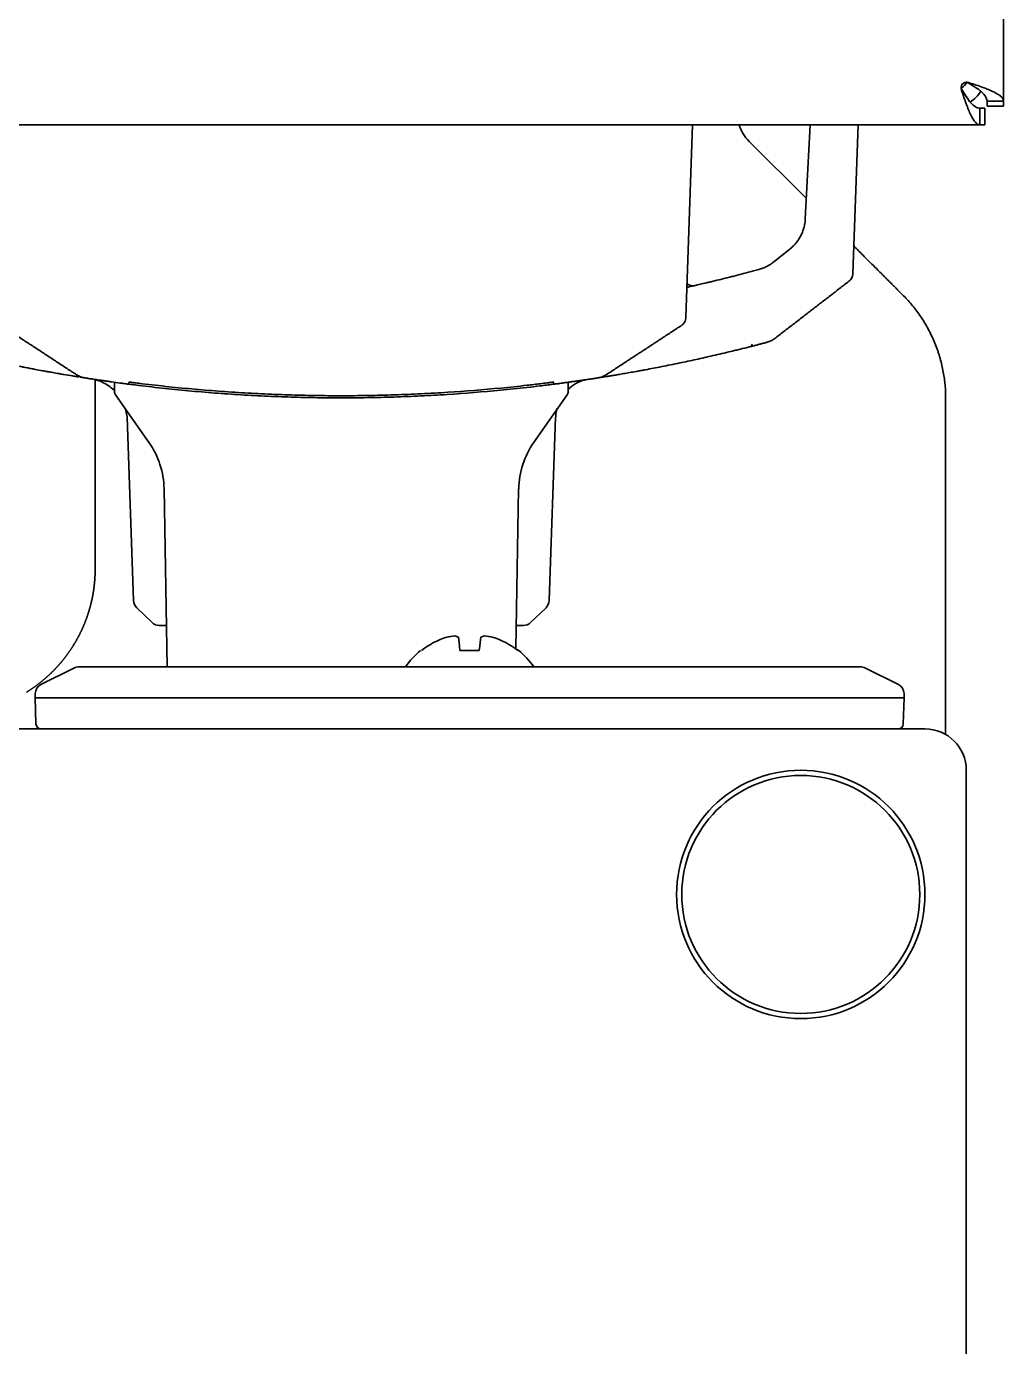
# Model space of a CAD drawing. Header units: inches. Extents: x 90 to 4162, y -443 to 3471.
# Drawn here: x 2954.5 to 3001.7, y 204.6 to 268.4 of the extents above; entities that cross this region are included whole.
import ezdxf

# ---------------------------------------------------------------- set-up
doc = ezdxf.new("R2010")
doc.units = ezdxf.units.IN
doc.layers.add('1', color=7, linetype='Continuous', true_color=0xffffff)
doc.layers.add('4', color=7, linetype='Continuous', true_color=0xffffff)

msp = doc.modelspace()

# ---------------------------------------------------------------- linework, layer by layer
at = {"layer": '1', "color": 7, "linetype": 'Continuous', "lineweight": 35}
for p, q in [((3001.691, 925.284), (3001.691, 264.766)), ((3000.604, 264.425), (3000.55, 264.425)), ((3000.604, 264.425), (3000.791, 264.425)), ((3000.791, 264.425), (3000.791, 263.625)), ((3000.891, 264.766), (3000.891, 264.712)), ((3000.891, 264.525), (3000.891, 264.712)), ((3001.691, 264.525), (3000.891, 264.525)), ((3001.691, 264.766), (3001.691, 264.712)), ((3001.691, 264.712), (3001.691, 264.525)), ((3000.55, 263.625), (2311.892, 263.625)), ((2986.663, 263.625), (2986.338, 254.313)), ((2992.111, 259.072), (2992.349, 263.625)), ((2994.663, 263.625), (2994.412, 256.437)), ((3000.604, 263.625), (3000.55, 263.625)), ((3000.791, 263.625), (3000.604, 263.625)), ((2992.162, 260.054), (2989.398, 262.818)), ((2991.361, 257.613), (2990.585, 256.994)), ((2996.823, 255.393), (2996.616, 255.601)), ((2958.725, 251.18), (2958.733, 250.713)), ((2980.648, 250.713), (2980.656, 251.18)), ((2958.779, 250.574), (2960.4, 248.259)), ((2978.982, 248.259), (2980.603, 250.574)), ((2959.34, 249.485), (2959.649, 240.626)), ((2979.733, 240.626), (2980.042, 249.485)), ((2998.891, 234.157), (2998.891, 249.538)), ((2961.122, 246.034), (2961.273, 237.425)), ((2978.124, 238.288), (2978.259, 246.034)), ((2959.801, 240.284), (2960.546, 239.565)), ((2978.836, 239.565), (2979.58, 240.284)), ((2961.238, 239.425), (2960.893, 239.425)), ((2978.489, 239.425), (2978.144, 239.425)), ((2955.175, 236.567), (2956.764, 237.362)), ((2957.033, 237.425), (2960.891, 237.425)), ((2960.891, 237.425), (2990.891, 237.425)), ((2990.891, 237.425), (2994.749, 237.425)), ((2995.018, 237.362), (2996.608, 236.567)), ((2954.891, 235.925), (2954.898, 236.137)), ((2996.884, 236.137), (2996.891, 235.925)), ((2954.935, 234.666), (2954.891, 235.925)), ((2954.891, 235.925), (2960.891, 235.925)), ((2960.891, 235.925), (2990.891, 235.925)), ((2990.891, 235.925), (2996.891, 235.925)), ((2996.891, 235.925), (2996.847, 234.666)), ((2953.891, 234.425), (2997.891, 234.425)), ((2999.891, 232.425), (2999.891, 166.425))]:
    msp.add_line(p, q, dxfattribs=at)
for radius in [6, 5.75]:
    msp.add_circle((2991.891, 226.425), radius, dxfattribs=at)
for centre, radius, start, end in [((2999.891, 265.425), 0.25, 90, 180), ((2999.091, 266.225), 1, 304.24219, 327.18516), ((2999.091, 266.225), 1.8, 303.36187, 326.66203), ((2986.681, 256.345), 0.5, 234.42655, 282.89526), ((2958.983, 250.717), 0.25, 181, 215), ((2980.398, 250.717), 0.25, 325, 359), ((2957.123, 245.964), 4, 1, 35), ((2982.259, 245.964), 4, 145, 179), ((2960.149, 240.644), 0.5, 182, 226), ((2979.233, 240.644), 0.5, 314, 358), ((2960.893, 239.925), 0.5, 226, 270), ((2978.489, 239.925), 0.5, 270, 314), ((2975.891, 235.325), 3.74, 129.38647, 145.84409), ((2975.891, 235.325), 3.74, 34.1559, 50.64486), ((2957.033, 236.825), 0.6, 90, 116.56505), ((2994.749, 236.825), 0.6, 63.43495, 90), ((2955.398, 236.12), 0.5, 116.56505, 178), ((2996.384, 236.12), 0.5, 2, 63.43495), ((2955.185, 234.675), 0.25, 182, 270), ((2996.597, 234.675), 0.25, 270, 358), ((2997.891, 232.425), 2, 0, 90)]:
    msp.add_arc(centre, radius, start, end, dxfattribs=at)
for centre, major_axis, ratio, start_param, end_param in [((2990.812, 264.233), (-1.841, -0.782), 0.999823, 6.190279, 6.667096), ((2975.886, 235.304), (-3.624, 0.873), 0.997235, 5.247399, 5.62012), ((2975.633, 235.267), (-0.806, 3.6), 0.902278, 6.178468, 6.295334), ((2975.337, 235.267), (-0.383, 3.669), 0.420739, 6.027806, 6.144672), ((2975.594, 235.304), (-0.269, 3.718), 0.017407, 5.611261, 5.983982), ((2976.188, 235.304), (-0.269, -3.718), 0.017407, 3.440796, 3.813517), ((2976.445, 235.267), (-0.383, -3.669), 0.420739, 3.280106, 3.396972), ((2976.15, 235.267), (-0.806, -3.6), 0.902278, 3.129444, 3.24631), ((2975.896, 235.304), (-3.624, -0.873), 0.997235, 3.804658, 4.177379)]:
    msp.add_ellipse(centre, major_axis=major_axis, ratio=ratio, start_param=start_param, end_param=end_param, dxfattribs=at)
for points, knots in [([(2999.664, 265.276), (2999.663, 265.28), (2999.661, 265.286), (2999.658, 265.297), (2999.655, 265.307), (2999.653, 265.317), (2999.651, 265.328), (2999.649, 265.338), (2999.647, 265.349), (2999.645, 265.359), (2999.644, 265.37), (2999.643, 265.381), (2999.642, 265.392), (2999.641, 265.403), (2999.641, 265.414), (2999.641, 265.421), (2999.641, 265.425)], [0, 0, 0, 0, 0.070356, 0.140723, 0.211142, 0.28165, 0.352287, 0.42309, 0.494098, 0.565348, 0.636878, 0.708725, 0.780925, 0.853514, 0.926527, 1, 1, 1, 1]), ([(2999.891, 265.675), (2999.895, 265.675), (2999.902, 265.675), (2999.913, 265.675), (2999.924, 265.674), (2999.935, 265.673), (2999.946, 265.672), (2999.957, 265.671), (2999.967, 265.669), (2999.978, 265.667), (2999.988, 265.665), (2999.999, 265.663), (3000.009, 265.661), (3000.02, 265.658), (3000.03, 265.655), (3000.037, 265.653), (3000.04, 265.652)], [0, 0, 0, 0, 0.073473, 0.146486, 0.219075, 0.291275, 0.363122, 0.434652, 0.505902, 0.57691, 0.647713, 0.71835, 0.788858, 0.859277, 0.929644, 1, 1, 1, 1]), ([(2999.974, 265.652), (3000.097, 265.578), (3000.219, 265.504), (3000.442, 265.357), (3000.543, 265.283), (3000.711, 265.135), (3000.778, 265.061), (3000.868, 264.914), (3000.891, 264.84), (3000.891, 264.766)], [0, 0, 0, 0, 0.25, 0.25, 0.5, 0.5, 0.75, 0.75, 1, 1, 1, 1]), ([(3000.04, 265.652), (3000.151, 265.615), (3000.261, 265.578), (3000.477, 265.504), (3000.581, 265.467), (3000.782, 265.393), (3000.878, 265.357), (3001.057, 265.283), (3001.14, 265.246), (3001.291, 265.172), (3001.359, 265.135), (3001.477, 265.061), (3001.527, 265.025), (3001.608, 264.951), (3001.639, 264.914), (3001.681, 264.84), (3001.691, 264.803), (3001.691, 264.766)], [0, 0, 0, 0, 0.125, 0.125, 0.25, 0.25, 0.375, 0.375, 0.5, 0.5, 0.625, 0.625, 0.75, 0.75, 0.875, 0.875, 1, 1, 1, 1]), ([(3000.55, 264.425), (3000.476, 264.425), (3000.402, 264.448), (3000.255, 264.539), (3000.181, 264.605), (3000.033, 264.773), (2999.96, 264.874), (2999.812, 265.097), (2999.738, 265.219), (2999.664, 265.342)], [0, 0, 0, 0, 0.25, 0.25, 0.5, 0.5, 0.75, 0.75, 1, 1, 1, 1]), ([(3000.55, 263.625), (3000.513, 263.625), (3000.476, 263.636), (3000.402, 263.677), (3000.365, 263.708), (3000.292, 263.789), (3000.255, 263.839), (3000.181, 263.957), (3000.144, 264.025), (3000.07, 264.176), (3000.033, 264.26), (2999.96, 264.438), (2999.923, 264.534), (2999.849, 264.735), (2999.812, 264.839), (2999.738, 265.055), (2999.701, 265.165), (2999.664, 265.276)], [0, 0, 0, 0, 0.125, 0.125, 0.25, 0.25, 0.375, 0.375, 0.5, 0.5, 0.625, 0.625, 0.75, 0.75, 0.875, 0.875, 1, 1, 1, 1]), ([(2992.111, 259.072), (2992.107, 258.998), (2992.099, 258.926), (2992.076, 258.783), (2992.06, 258.713), (2992.031, 258.609), (2992.021, 258.574), (2991.998, 258.506), (2991.985, 258.472), (2991.946, 258.372), (2991.916, 258.308), (2991.851, 258.183), (2991.815, 258.123), (2991.767, 258.051), (2991.757, 258.037), (2991.737, 258.008), (2991.727, 257.994), (2991.695, 257.952), (2991.674, 257.925), (2991.608, 257.846), (2991.562, 257.796), (2991.465, 257.701), (2991.414, 257.656), (2991.361, 257.613)], [0, 0, 0, 0, 0.125, 0.125, 0.25, 0.25, 0.3125, 0.3125, 0.375, 0.375, 0.5, 0.5, 0.625, 0.625, 0.65625, 0.65625, 0.6875, 0.6875, 0.75, 0.75, 0.875, 0.875, 1, 1, 1, 1]), ([(2996.616, 255.601), (2996.609, 255.607), (2996.594, 255.622), (2996.565, 255.651), (2996.526, 255.69), (2996.476, 255.74), (2996.413, 255.803), (2996.338, 255.878), (2996.248, 255.968), (2996.146, 256.07), (2996.038, 256.178), (2995.93, 256.286), (2995.79, 256.426), (2995.593, 256.624), (2995.323, 256.893), (2995.045, 257.171), (2994.793, 257.423), (2994.611, 257.606), (2994.503, 257.713), (2994.466, 257.75)], [0, 0, 0, 0, 0.011297, 0.028353, 0.051235, 0.080037, 0.114873, 0.155887, 0.203242, 0.25861, 0.312576, 0.365068, 0.416015, 0.511742, 0.638207, 0.774856, 0.869158, 0.954838, 1, 1, 1, 1]), ([(2986.792, 255.858), (2986.863, 255.874), (2987.022, 255.91), (2987.213, 255.955), (2987.369, 255.992), (2987.423, 256.005), (2987.507, 256.025), (2987.536, 256.032), (2987.594, 256.046), (2987.623, 256.053), (2987.772, 256.089), (2987.898, 256.119), (2988.161, 256.184), (2988.299, 256.219), (2988.514, 256.273), (2988.624, 256.301), (2988.738, 256.33), (2988.814, 256.35), (2988.853, 256.36), (2989.047, 256.41), (2989.206, 256.451), (2989.53, 256.538), (2989.695, 256.582), (2989.864, 256.628)], [0, 0, 0, 0, 0.125, 0.25, 0.25, 0.3125, 0.3125, 0.34375, 0.34375, 0.375, 0.375, 0.5, 0.5, 0.625, 0.625, 0.6875, 0.71875, 0.71875, 0.75, 0.75, 0.875, 0.875, 1, 1, 1, 1]), ([(2990.25, 256.778), (2990.187, 256.746), (2990.124, 256.717), (2989.995, 256.667), (2989.93, 256.646), (2989.864, 256.628)], [0, 0, 0, 0, 0.5, 0.5, 1, 1, 1, 1]), ([(2986.389, 255.766), (2986.389, 255.766), (2986.398, 255.768), (2986.432, 255.776), (2986.483, 255.787), (2986.567, 255.806), (2986.629, 255.821), (2986.643, 255.824), (2986.67, 255.83), (2986.684, 255.833), (2986.728, 255.843), (2986.759, 255.85), (2986.792, 255.858)], [0, 0, 0, 0, 0.25, 0.25, 0.5, 0.75, 0.75, 0.8125, 0.8125, 0.875, 0.875, 1, 1, 1, 1]), ([(2994.412, 256.437), (2994.411, 256.401), (2994.405, 256.364), (2994.387, 256.293), (2994.374, 256.259), (2994.34, 256.194), (2994.32, 256.163), (2994.273, 256.107), (2994.247, 256.081), (2994.218, 256.059)], [0, 0, 0, 0, 0.25, 0.25, 0.5, 0.5, 0.75, 0.75, 1, 1, 1, 1]), ([(2996.859, 255.357), (2997.01, 255.205), (2997.156, 255.044), (2997.435, 254.704), (2997.568, 254.526), (2997.819, 254.155), (2997.936, 253.962), (2998.152, 253.563), (2998.251, 253.357), (2998.385, 253.04), (2998.427, 252.933), (2998.486, 252.771), (2998.505, 252.716), (2998.542, 252.607), (2998.56, 252.553), (2998.645, 252.279), (2998.701, 252.058), (2998.792, 251.617), (2998.826, 251.396), (2998.874, 250.958), (2998.887, 250.74), (2998.89, 250.525)], [0, 0, 0, 0, 0.125, 0.125, 0.25, 0.25, 0.375, 0.375, 0.5, 0.5, 0.5625, 0.5625, 0.59375, 0.59375, 0.625, 0.625, 0.75, 0.75, 0.875, 0.875, 1, 1, 1, 1]), ([(2986.112, 253.912), (2986.145, 253.933), (2986.176, 253.959), (2986.23, 254.017), (2986.254, 254.05), (2986.293, 254.119), (2986.309, 254.156), (2986.33, 254.233), (2986.336, 254.273), (2986.338, 254.313)], [0, 0, 0, 0, 0.25, 0.25, 0.5, 0.5, 0.75, 0.75, 1, 1, 1, 1]), ([(2989.416, 252.891), (2989.378, 252.881), (2989.34, 252.872), (2989.265, 252.853), (2989.227, 252.843), (2989.114, 252.815), (2989.039, 252.796), (2988.889, 252.759), (2988.814, 252.74), (2988.666, 252.704), (2988.592, 252.686), (2988.372, 252.633), (2988.227, 252.598), (2987.94, 252.531), (2987.798, 252.498), (2987.376, 252.401), (2987.101, 252.339), (2986.698, 252.251), (2986.565, 252.222), (2986.303, 252.166), (2986.173, 252.138), (2986.045, 252.112)], [0, 0, 0, 0, 0.03125, 0.03125, 0.0625, 0.0625, 0.125, 0.125, 0.1875, 0.1875, 0.25, 0.25, 0.375, 0.375, 0.5, 0.5, 0.75, 0.75, 0.875, 0.875, 1, 1, 1, 1]), ([(2990.275, 253.114), (2990.274, 253.114), (2990.273, 253.113), (2990.27, 253.113), (2990.268, 253.112), (2990.264, 253.111), (2990.261, 253.11), (2990.256, 253.109), (2990.253, 253.108), (2990.244, 253.106), (2990.237, 253.104), (2990.224, 253.101), (2990.22, 253.099), (2990.21, 253.097), (2990.206, 253.096), (2990.179, 253.089), (2990.154, 253.082), (2990.096, 253.067), (2990.063, 253.058), (2990.007, 253.043), (2989.987, 253.038), (2989.945, 253.027), (2989.923, 253.021), (2989.855, 253.004), (2989.806, 252.991), (2989.704, 252.964), (2989.65, 252.951), (2989.536, 252.921), (2989.477, 252.906), (2989.416, 252.891)], [0, 0, 0, 0, 0.03125, 0.03125, 0.0625, 0.0625, 0.09375, 0.09375, 0.125, 0.125, 0.1875, 0.1875, 0.21875, 0.21875, 0.25, 0.25, 0.375, 0.375, 0.5, 0.5, 0.5625, 0.5625, 0.625, 0.625, 0.75, 0.75, 0.875, 0.875, 1, 1, 1, 1]), ([(2989.416, 252.891), (2989.423, 252.893), (2989.429, 252.895), (2989.442, 252.9), (2989.449, 252.903), (2989.468, 252.915), (2989.479, 252.924), (2989.512, 252.957), (2989.531, 252.987), (2989.547, 253.024)], [0, 0, 0, 0, 0.125, 0.125, 0.25, 0.25, 0.5, 0.5, 1, 1, 1, 1]), ([(2990.63, 253.289), (2990.578, 253.249), (2990.521, 253.213), (2990.402, 253.155), (2990.339, 253.131), (2990.275, 253.114)], [0, 0, 0, 0, 0.5, 0.5, 1, 1, 1, 1]), ([(2956.952, 251.444), (2956.942, 251.446), (2956.932, 251.447), (2956.908, 251.451), (2956.841, 251.462), (2956.766, 251.474), (2956.57, 251.507), (2956.419, 251.532), (2956.076, 251.59), (2955.885, 251.623), (2955.621, 251.67), (2955.567, 251.68), (2955.456, 251.7), (2955.288, 251.73), (2955.11, 251.763), (2954.744, 251.831), (2954.484, 251.881), (2953.933, 251.989), (2953.642, 252.048), (2953.336, 252.112)], [0, 0, 0, 0, 0.017553, 0.017553, 0.039385, 0.126714, 0.126714, 0.301371, 0.301371, 0.476028, 0.476028, 0.519693, 0.519693, 0.563357, 0.650686, 0.650686, 0.825343, 0.825343, 1, 1, 1, 1]), ([(2953.641, 252.053), (2954.004, 251.978), (2954.863, 251.804), (2955.948, 251.61), (2956.735, 251.479), (2956.962, 251.442), (2957.018, 251.434)], [0, 0, 0, 0, 0.203154, 0.517315, 0.829103, 1, 1, 1, 1]), ([(2986.045, 252.112), (2985.739, 252.048), (2985.448, 251.989), (2985.034, 251.908), (2984.9, 251.882), (2984.638, 251.831), (2984.511, 251.808), (2984.327, 251.773), (2984.266, 251.762), (2984.177, 251.745), (2984.147, 251.74), (2984.089, 251.729), (2983.944, 251.703), (2983.807, 251.678), (2983.597, 251.641), (2983.497, 251.623), (2983.307, 251.59), (2983.127, 251.559), (2982.966, 251.532), (2982.814, 251.507), (2982.744, 251.495), (2982.662, 251.482), (2982.645, 251.479), (2982.614, 251.474), (2982.598, 251.472), (2982.553, 251.464), (2982.467, 251.45), (2982.369, 251.434), (2982.308, 251.425), (2982.27, 251.419), (2982.253, 251.416), (2982.22, 251.411), (2982.191, 251.406), (2982.167, 251.402), (2982.146, 251.399), (2982.136, 251.397), (2982.12, 251.395), (2982.114, 251.394), (2982.099, 251.392), (2982.094, 251.391), (2982.096, 251.391)], [0, 0, 0, 0, 0.125, 0.125, 0.1875, 0.1875, 0.25, 0.25, 0.28125, 0.28125, 0.296875, 0.296875, 0.3125, 0.375, 0.375, 0.4375, 0.4375, 0.5, 0.5625, 0.5625, 0.625, 0.625, 0.640625, 0.640625, 0.65625, 0.65625, 0.6875, 0.75, 0.78125, 0.78125, 0.8125, 0.8125, 0.84375, 0.875, 0.875, 0.90625, 0.90625, 0.9375, 0.9375, 1, 1, 1, 1]), ([(2956.894, 251.542), (2956.953, 251.503), (2957.016, 251.471), (2957.148, 251.42), (2957.216, 251.402), (2957.286, 251.391)], [0, 0, 0, 0, 0.5, 0.5, 1, 1, 1, 1]), ([(2957.286, 251.391), (2957.287, 251.391), (2957.285, 251.391), (2957.28, 251.392), (2957.276, 251.393), (2957.26, 251.395), (2957.244, 251.398), (2957.213, 251.403), (2957.201, 251.404), (2957.175, 251.409), (2957.161, 251.411), (2957.136, 251.415), (2957.128, 251.416), (2957.11, 251.419), (2957.095, 251.421), (2957.079, 251.424), (2957.072, 251.425)], [0, 0, 0, 0, 0.136491, 0.136491, 0.272982, 0.272982, 0.545963, 0.545963, 0.682454, 0.682454, 0.818945, 0.818945, 0.88719, 0.88719, 0.955436, 1, 1, 1, 1]), ([(2959.416, 251.087), (2959.344, 251.096), (2959.273, 251.105), (2959.167, 251.119), (2959.132, 251.124), (2959.062, 251.133), (2959.027, 251.138), (2958.855, 251.161), (2958.722, 251.179), (2958.531, 251.206), (2958.468, 251.215), (2958.376, 251.228), (2958.345, 251.232), (2958.286, 251.241), (2958.198, 251.254), (2958.115, 251.266), (2958.008, 251.281), (2957.957, 251.289), (2957.884, 251.3), (2957.86, 251.303), (2957.813, 251.31), (2957.79, 251.314), (2957.724, 251.324), (2957.683, 251.33), (2957.606, 251.342), (2957.57, 251.347), (2957.505, 251.357), (2957.475, 251.362), (2957.435, 251.368), (2957.422, 251.37), (2957.399, 251.374), (2957.388, 251.375), (2957.357, 251.38), (2957.341, 251.383), (2957.32, 251.386), (2957.314, 251.387), (2957.304, 251.388), (2957.3, 251.389), (2957.29, 251.391), (2957.287, 251.391), (2957.286, 251.391)], [0, 0, 0, 0, 0.062727, 0.062727, 0.09409, 0.09409, 0.125454, 0.125454, 0.250908, 0.250908, 0.313634, 0.313634, 0.344998, 0.344998, 0.376361, 0.439088, 0.439088, 0.501815, 0.501815, 0.533179, 0.533179, 0.564542, 0.564542, 0.627269, 0.627269, 0.689996, 0.689996, 0.752723, 0.752723, 0.784086, 0.784086, 0.81545, 0.81545, 0.878176, 0.878176, 0.90954, 0.90954, 0.940903, 0.940903, 1, 1, 1, 1]), ([(2982.096, 251.391), (2982.096, 251.391), (2982.095, 251.391), (2982.092, 251.39), (2982.089, 251.39), (2982.084, 251.389), (2982.081, 251.389), (2982.077, 251.388), (2982.075, 251.388), (2982.067, 251.387), (2982.061, 251.386), (2982.04, 251.382), (2982.023, 251.38), (2981.992, 251.375), (2981.98, 251.373), (2981.956, 251.369), (2981.943, 251.367), (2981.902, 251.361), (2981.872, 251.356), (2981.805, 251.346), (2981.769, 251.341), (2981.71, 251.332), (2981.69, 251.329), (2981.647, 251.322), (2981.625, 251.319), (2981.558, 251.309), (2981.51, 251.302), (2981.411, 251.287), (2981.359, 251.279), (2981.25, 251.263), (2981.194, 251.255), (2981.106, 251.242), (2981.076, 251.238), (2981.015, 251.229), (2980.984, 251.225), (2980.891, 251.212), (2980.827, 251.203), (2980.698, 251.185), (2980.631, 251.175), (2980.496, 251.157), (2980.428, 251.148), (2980.323, 251.134), (2980.287, 251.129), (2980.216, 251.119), (2980.181, 251.115), (2980.109, 251.105), (2980.074, 251.101), (2980.002, 251.091), (2979.966, 251.087), (2979.929, 251.082)], [0, 0, 0, 0, 0.028077, 0.028077, 0.059429, 0.059429, 0.075105, 0.075105, 0.090781, 0.090781, 0.122134, 0.122134, 0.184838, 0.184838, 0.216191, 0.216191, 0.247543, 0.247543, 0.310248, 0.310248, 0.372953, 0.372953, 0.404305, 0.404305, 0.435657, 0.435657, 0.498362, 0.498362, 0.561067, 0.561067, 0.623772, 0.623772, 0.655124, 0.655124, 0.686476, 0.686476, 0.749181, 0.749181, 0.811886, 0.811886, 0.874591, 0.874591, 0.905943, 0.905943, 0.937295, 0.937295, 0.968648, 0.968648, 1, 1, 1, 1]), ([(2982.488, 251.542), (2982.429, 251.503), (2982.366, 251.471), (2982.234, 251.42), (2982.166, 251.402), (2982.096, 251.391)], [0, 0, 0, 0, 0.5, 0.5, 1, 1, 1, 1]), ([(2957.609, 251.341), (2957.842, 251.307), (2958.234, 251.173), (2958.6, 250.9), (2958.745, 250.753)], [0, 0, 0, 0, 0.552283, 1, 1, 1, 1]), ([(2959.431, 251.188), (2959.426, 251.155), (2959.422, 251.129), (2959.417, 251.095), (2959.416, 251.087), (2959.416, 251.087)], [0, 0, 0, 0, 0.5, 0.5, 1, 1, 1, 1]), ([(2979.929, 251.082), (2979.823, 251.068), (2979.717, 251.055), (2979.504, 251.028), (2979.397, 251.015), (2979.078, 250.977), (2978.865, 250.952), (2978.439, 250.904), (2978.226, 250.881), (2977.8, 250.836), (2977.587, 250.815), (2976.52, 250.712), (2975.666, 250.644), (2974.382, 250.561), (2973.954, 250.537), (2973.097, 250.496), (2972.669, 250.479), (2971.812, 250.452), (2970.955, 250.432), (2970.098, 250.425), (2969.455, 250.425), (2969.24, 250.426), (2968.811, 250.43), (2968.597, 250.432), (2967.954, 250.443), (2967.525, 250.453), (2966.669, 250.481), (2966.241, 250.498), (2965.386, 250.54), (2964.958, 250.564), (2964.104, 250.619), (2963.677, 250.65), (2962.823, 250.719), (2962.397, 250.757), (2961.544, 250.839), (2961.118, 250.884), (2960.479, 250.956), (2960.266, 250.981), (2959.841, 251.033), (2959.628, 251.059), (2959.416, 251.087)], [0, 0, 0, 0, 0.015625, 0.015625, 0.03125, 0.03125, 0.0625, 0.0625, 0.09375, 0.09375, 0.125, 0.125, 0.25, 0.25, 0.3125, 0.3125, 0.375, 0.375, 0.4375, 0.5, 0.5, 0.53125, 0.53125, 0.5625, 0.5625, 0.625, 0.625, 0.6875, 0.6875, 0.75, 0.75, 0.8125, 0.8125, 0.875, 0.875, 0.9375, 0.9375, 0.96875, 0.96875, 1, 1, 1, 1]), ([(2959.431, 251.188), (2959.457, 251.185), (2959.484, 251.181), (2959.537, 251.174), (2959.617, 251.164), (2959.697, 251.154), (2959.856, 251.134), (2959.963, 251.121), (2960.282, 251.082), (2960.495, 251.057), (2961.134, 250.985), (2961.56, 250.941), (2962.413, 250.858), (2962.839, 250.82), (2963.693, 250.751), (2964.12, 250.72), (2964.975, 250.665), (2965.403, 250.641), (2966.259, 250.6), (2966.687, 250.583), (2967.543, 250.555), (2967.972, 250.545), (2968.615, 250.534), (2968.83, 250.532), (2969.259, 250.528), (2969.473, 250.528), (2970.117, 250.527), (2970.974, 250.534), (2971.831, 250.555), (2972.688, 250.583), (2973.117, 250.6), (2973.974, 250.641), (2974.402, 250.665), (2975.686, 250.748), (2976.541, 250.817), (2977.821, 250.94), (2978.248, 250.985), (2978.78, 251.045), (2978.887, 251.058), (2979.1, 251.082), (2979.206, 251.095), (2979.419, 251.121), (2979.526, 251.134), (2979.685, 251.154), (2979.765, 251.164), (2979.845, 251.174), (2979.898, 251.181), (2979.925, 251.185), (2979.951, 251.188)], [0, 0, 0, 0, 0.003906, 0.003906, 0.007813, 0.015625, 0.015625, 0.03125, 0.03125, 0.0625, 0.0625, 0.125, 0.125, 0.1875, 0.1875, 0.25, 0.25, 0.3125, 0.3125, 0.375, 0.375, 0.4375, 0.4375, 0.46875, 0.46875, 0.5, 0.5, 0.5625, 0.625, 0.625, 0.6875, 0.6875, 0.75, 0.75, 0.875, 0.875, 0.9375, 0.9375, 0.953125, 0.953125, 0.96875, 0.96875, 0.984375, 0.984375, 0.992188, 0.996094, 0.996094, 1, 1, 1, 1]), ([(2979.951, 251.188), (2979.95, 251.154), (2979.948, 251.128), (2979.94, 251.092), (2979.935, 251.083), (2979.929, 251.082)], [0, 0, 0, 0, 0.5, 0.5, 1, 1, 1, 1]), ([(2980.637, 250.823), (2980.755, 250.939), (2981.061, 251.169), (2981.383, 251.283), (2981.581, 251.312)], [0, 0, 0, 0, 0.425887, 1, 1, 1, 1]), ([(2998.891, 250.321), (2998.891, 250.331), (2998.891, 250.341), (2998.891, 250.36), (2998.891, 250.37), (2998.891, 250.397), (2998.891, 250.415), (2998.891, 250.44), (2998.89, 250.449), (2998.89, 250.465), (2998.89, 250.473), (2998.89, 250.496), (2998.89, 250.51), (2998.89, 250.525)], [0, 0, 0, 0, 0.125, 0.125, 0.25, 0.25, 0.5, 0.5, 0.625, 0.625, 0.75, 0.75, 1, 1, 1, 1]), ([(2998.891, 250.322), (2998.891, 250.31), (2998.891, 250.286), (2998.891, 250.251), (2998.891, 250.217), (2998.891, 250.183), (2998.891, 250.15), (2998.891, 250.117), (2998.891, 250.085), (2998.891, 250.054), (2998.891, 250.023), (2998.891, 249.993), (2998.891, 249.963), (2998.891, 249.934), (2998.891, 249.906), (2998.891, 249.878), (2998.891, 249.851), (2998.891, 249.825), (2998.891, 249.799), (2998.891, 249.774), (2998.891, 249.749), (2998.891, 249.725), (2998.891, 249.702), (2998.891, 249.679), (2998.891, 249.657), (2998.891, 249.636), (2998.891, 249.615), (2998.891, 249.595), (2998.891, 249.576), (2998.891, 249.557), (2998.891, 249.544), (2998.891, 249.538)], [0, 0, 0, 0, 0.045822, 0.090837, 0.135046, 0.178447, 0.221042, 0.262828, 0.303807, 0.343977, 0.383338, 0.42189, 0.459633, 0.496565, 0.532688, 0.567999, 0.602498, 0.636186, 0.669061, 0.701124, 0.732373, 0.762807, 0.792428, 0.821233, 0.849223, 0.876396, 0.902752, 0.928292, 0.953013, 0.976916, 1, 1, 1, 1]), ([(2976.358, 238.217), (2976.281, 238.217), (2976.204, 238.216), (2976.087, 238.216), (2976.048, 238.216), (2975.97, 238.216), (2975.931, 238.216), (2975.813, 238.216), (2975.735, 238.216), (2975.617, 238.216), (2975.579, 238.216), (2975.501, 238.217), (2975.462, 238.217), (2975.424, 238.217)], [0, 0, 0, 0, 0.25, 0.25, 0.375, 0.375, 0.5, 0.5, 0.75, 0.75, 0.875, 0.875, 1, 1, 1, 1]), ([(2978.262, 238.216), (2978.257, 238.221), (2978.243, 238.233), (2978.216, 238.246), (2978.187, 238.256), (2978.165, 238.26), (2978.151, 238.261), (2978.144, 238.261), (2978.141, 238.262), (2978.141, 238.262), (2978.14, 238.262), (2978.14, 238.262), (2978.14, 238.262), (2978.14, 238.262), (2978.14, 238.262), (2978.139, 238.261), (2978.139, 238.262), (2978.139, 238.262)], [0, 0, 0, 0, 0.102508, 0.301325, 0.460416, 0.576988, 0.64948, 0.682856, 0.688693, 0.690449, 0.691698, 0.693191, 0.695765, 0.701984, 0.726756, 0.986797, 1, 1, 1, 1])]:
    msp.add_open_spline(points, degree=3, knots=knots, dxfattribs=at)
for points, degree in [([(3000.55, 264.425), (3000.55, 263.625)], 1), ([(3000.89, 264.766), (3001.692, 264.766)], 1), ([(2990.585, 256.994), (2990.533, 256.952), (2990.425, 256.875), (2990.309, 256.808), (2990.25, 256.778)], 3), ([(2994.218, 256.059), (2990.63, 253.289)], 1), ([(2996.859, 255.357), (2996.846, 255.37), (2996.834, 255.382), (2996.823, 255.393)], 3), ([(2956.894, 251.542), (2953.27, 253.912)], 1), ([(2982.488, 251.542), (2986.112, 253.912)], 1), ([(2959.243, 249.933), (2959.302, 249.749), (2959.336, 249.558), (2959.345, 249.356)], 3), ([(2980.04, 249.428), (2980.047, 249.594), (2980.07, 249.752), (2980.11, 249.905)], 3)]:
    msp.add_open_spline(points, degree=degree, dxfattribs=at)
at = {"layer": '4', "color": 7, "linetype": 'Continuous', "lineweight": 35}
msp.add_line((2957.795, 242.151), (2957.795, 251.313), dxfattribs=at)
msp.add_open_spline([(2957.794, 242.151), (2957.794, 242.137), (2957.794, 242.109), (2957.794, 242.067), (2957.793, 242.025), (2957.792, 241.983), (2957.791, 241.941), (2957.79, 241.899), (2957.788, 241.857), (2957.786, 241.815), (2957.784, 241.773), (2957.782, 241.731), (2957.779, 241.69), (2957.776, 241.648), (2957.773, 241.606), (2957.77, 241.564), (2957.766, 241.523), (2957.762, 241.481), (2957.758, 241.439), (2957.754, 241.398), (2957.749, 241.356), (2957.744, 241.315), (2957.739, 241.274), (2957.734, 241.232), (2957.728, 241.191), (2957.722, 241.15), (2957.716, 241.109), (2957.71, 241.068), (2957.703, 241.026), (2957.697, 240.985), (2957.69, 240.945), (2957.682, 240.904), (2957.675, 240.863), (2957.667, 240.822), (2957.659, 240.782), (2957.651, 240.741), (2957.642, 240.7), (2957.634, 240.66), (2957.625, 240.62), (2957.616, 240.579), (2957.606, 240.539), (2957.596, 240.499), (2957.587, 240.459), (2957.577, 240.419), (2957.566, 240.379), (2957.556, 240.339), (2957.545, 240.299), (2957.534, 240.26), (2957.523, 240.22), (2957.511, 240.181), (2957.499, 240.141), (2957.488, 240.102), (2957.475, 240.063), (2957.463, 240.024), (2957.45, 239.985), (2957.438, 239.946), (2957.425, 239.907), (2957.411, 239.868), (2957.398, 239.83), (2957.384, 239.791), (2957.37, 239.753), (2957.356, 239.714), (2957.342, 239.676), (2957.327, 239.638), (2957.313, 239.6), (2957.298, 239.562), (2957.282, 239.524), (2957.267, 239.486), (2957.251, 239.449), (2957.236, 239.411), (2957.22, 239.374), (2957.203, 239.337), (2957.187, 239.3), (2957.17, 239.263), (2957.153, 239.226), (2957.136, 239.189), (2957.119, 239.152), (2957.102, 239.116), (2957.084, 239.079), (2957.066, 239.043), (2957.048, 239.007), (2957.03, 238.971), (2957.011, 238.935), (2956.993, 238.899), (2956.974, 238.863), (2956.955, 238.828), (2956.935, 238.792), (2956.916, 238.757), (2956.896, 238.722), (2956.877, 238.687), (2956.857, 238.652), (2956.836, 238.617), (2956.816, 238.583), (2956.795, 238.548), (2956.775, 238.514), (2956.754, 238.48), (2956.733, 238.446), (2956.711, 238.412), (2956.69, 238.378), (2956.668, 238.344), (2956.646, 238.311), (2956.624, 238.277), (2956.602, 238.244), (2956.579, 238.211), (2956.557, 238.178), (2956.534, 238.145), (2956.511, 238.113), (2956.488, 238.08), (2956.465, 238.048), (2956.441, 238.016), (2956.418, 237.984), (2956.394, 237.952), (2956.37, 237.92), (2956.346, 237.888), (2956.322, 237.857), (2956.297, 237.826), (2956.273, 237.795), (2956.248, 237.764), (2956.223, 237.733), (2956.198, 237.702), (2956.173, 237.672), (2956.147, 237.642), (2956.122, 237.611), (2956.096, 237.581), (2956.07, 237.552), (2956.044, 237.522), (2956.018, 237.492), (2955.991, 237.463), (2955.965, 237.434), (2955.938, 237.405), (2955.911, 237.376), (2955.885, 237.347), (2955.857, 237.319), (2955.83, 237.29), (2955.803, 237.262), (2955.775, 237.234), (2955.748, 237.206), (2955.72, 237.179), (2955.692, 237.151), (2955.664, 237.124), (2955.636, 237.097), (2955.607, 237.07), (2955.579, 237.043), (2955.55, 237.016), (2955.521, 236.99), (2955.493, 236.964), (2955.464, 236.938), (2955.434, 236.912), (2955.405, 236.886), (2955.376, 236.86), (2955.346, 236.835), (2955.317, 236.81), (2955.287, 236.785), (2955.257, 236.76), (2955.227, 236.735), (2955.197, 236.711), (2955.167, 236.686), (2955.136, 236.662), (2955.106, 236.638), (2955.075, 236.615), (2955.044, 236.591), (2955.014, 236.568), (2954.983, 236.544), (2954.952, 236.521), (2954.92, 236.498), (2954.889, 236.476), (2954.858, 236.453), (2954.826, 236.431), (2954.795, 236.409), (2954.763, 236.387), (2954.731, 236.365), (2954.699, 236.344), (2954.667, 236.322), (2954.635, 236.301), (2954.603, 236.28), (2954.571, 236.259), (2954.538, 236.239), (2954.506, 236.218), (2954.484, 236.205), (2954.473, 236.198)], degree=3, knots=[0, 0, 0, 0, 0.005917, 0.01183, 0.01774, 0.023648, 0.029552, 0.035453, 0.041352, 0.047247, 0.053139, 0.059028, 0.064914, 0.070797, 0.076677, 0.082554, 0.088428, 0.094299, 0.100167, 0.106031, 0.111893, 0.117752, 0.123607, 0.12946, 0.135309, 0.141156, 0.146999, 0.152839, 0.158677, 0.164511, 0.170342, 0.176171, 0.181996, 0.187818, 0.193637, 0.199453, 0.205266, 0.211076, 0.216883, 0.222687, 0.228488, 0.234285, 0.24008, 0.245872, 0.25166, 0.257446, 0.263229, 0.269008, 0.274785, 0.280558, 0.286329, 0.292096, 0.297861, 0.303622, 0.30938, 0.315136, 0.320888, 0.326637, 0.332383, 0.338126, 0.343867, 0.349604, 0.355338, 0.361069, 0.366797, 0.372522, 0.378244, 0.383963, 0.389678, 0.395391, 0.401101, 0.406808, 0.412512, 0.418212, 0.42391, 0.429605, 0.435296, 0.440985, 0.446671, 0.452353, 0.458033, 0.463709, 0.469383, 0.475053, 0.480721, 0.486385, 0.492046, 0.497705, 0.50336, 0.509012, 0.514662, 0.520308, 0.525951, 0.531591, 0.537229, 0.542863, 0.548494, 0.554122, 0.559747, 0.565369, 0.570988, 0.576604, 0.582217, 0.587827, 0.593434, 0.599038, 0.604639, 0.610237, 0.615832, 0.621424, 0.627013, 0.632599, 0.638182, 0.643762, 0.649338, 0.654912, 0.660483, 0.666051, 0.671616, 0.677177, 0.682736, 0.688292, 0.693844, 0.699394, 0.704941, 0.710485, 0.716025, 0.721563, 0.727098, 0.732629, 0.738158, 0.743683, 0.749206, 0.754726, 0.760242, 0.765756, 0.771266, 0.776774, 0.782279, 0.78778, 0.793279, 0.798774, 0.804267, 0.809756, 0.815243, 0.820726, 0.826207, 0.831684, 0.837159, 0.842631, 0.848099, 0.853565, 0.859027, 0.864487, 0.869943, 0.875397, 0.880847, 0.886295, 0.891739, 0.897181, 0.902619, 0.908055, 0.913487, 0.918917, 0.924343, 0.929767, 0.935187, 0.940605, 0.946019, 0.951431, 0.956839, 0.962245, 0.967648, 0.973047, 0.978444, 0.983837, 0.989228, 0.994615, 1, 1, 1, 1], dxfattribs=at)

doc.saveas('drawing.dxf')
